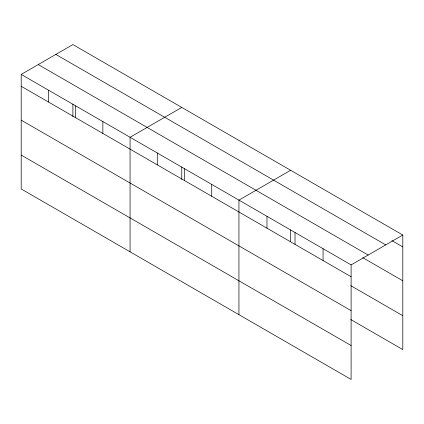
<?xml version="1.0" encoding="UTF-8"?>
<svg xmlns="http://www.w3.org/2000/svg" width="424" height="424" viewBox="0 0 424 424"><rect width="100%" height="100%" fill="white"/><g stroke="black" fill="none" stroke-linecap="round" stroke-linejoin="round"><path stroke-width="0.64" d="M21.2 74.417L351.104 264.889L351.104 379.427L21.2 188.961L21.2 74.417L72.896 44.573L402.8 235.039L402.8 349.583L350.722 319.516M181.763 107.426L130.067 137.27L130.067 251.814M290.631 170.284L238.94 200.128L238.94 314.672M351.104 264.889L402.8 235.039M391.924 240.625L402.8 246.906M55.836 54.42L385.739 244.892M38.261 64.57L368.165 255.036M362.743 257.659L402.8 280.789M21.2 86.279L351.104 276.75M350.722 285.633L402.8 315.7M21.2 120.162L351.104 310.633M21.2 155.073L351.104 345.544M323.061 248.697L323.061 260.559M295.024 232.506L295.024 244.367M290.631 229.861L290.631 241.717M266.982 216.314L266.982 228.181M211.719 184.413L211.719 196.275M184.504 168.699L184.504 180.56M181.763 167.008L181.763 179.522M157.288 152.984L157.288 164.846M102.852 121.556L102.852 133.422M75.636 105.846L75.636 117.708M72.896 104.15L72.896 116.669M48.416 90.132L48.416 101.993"/></g></svg>
